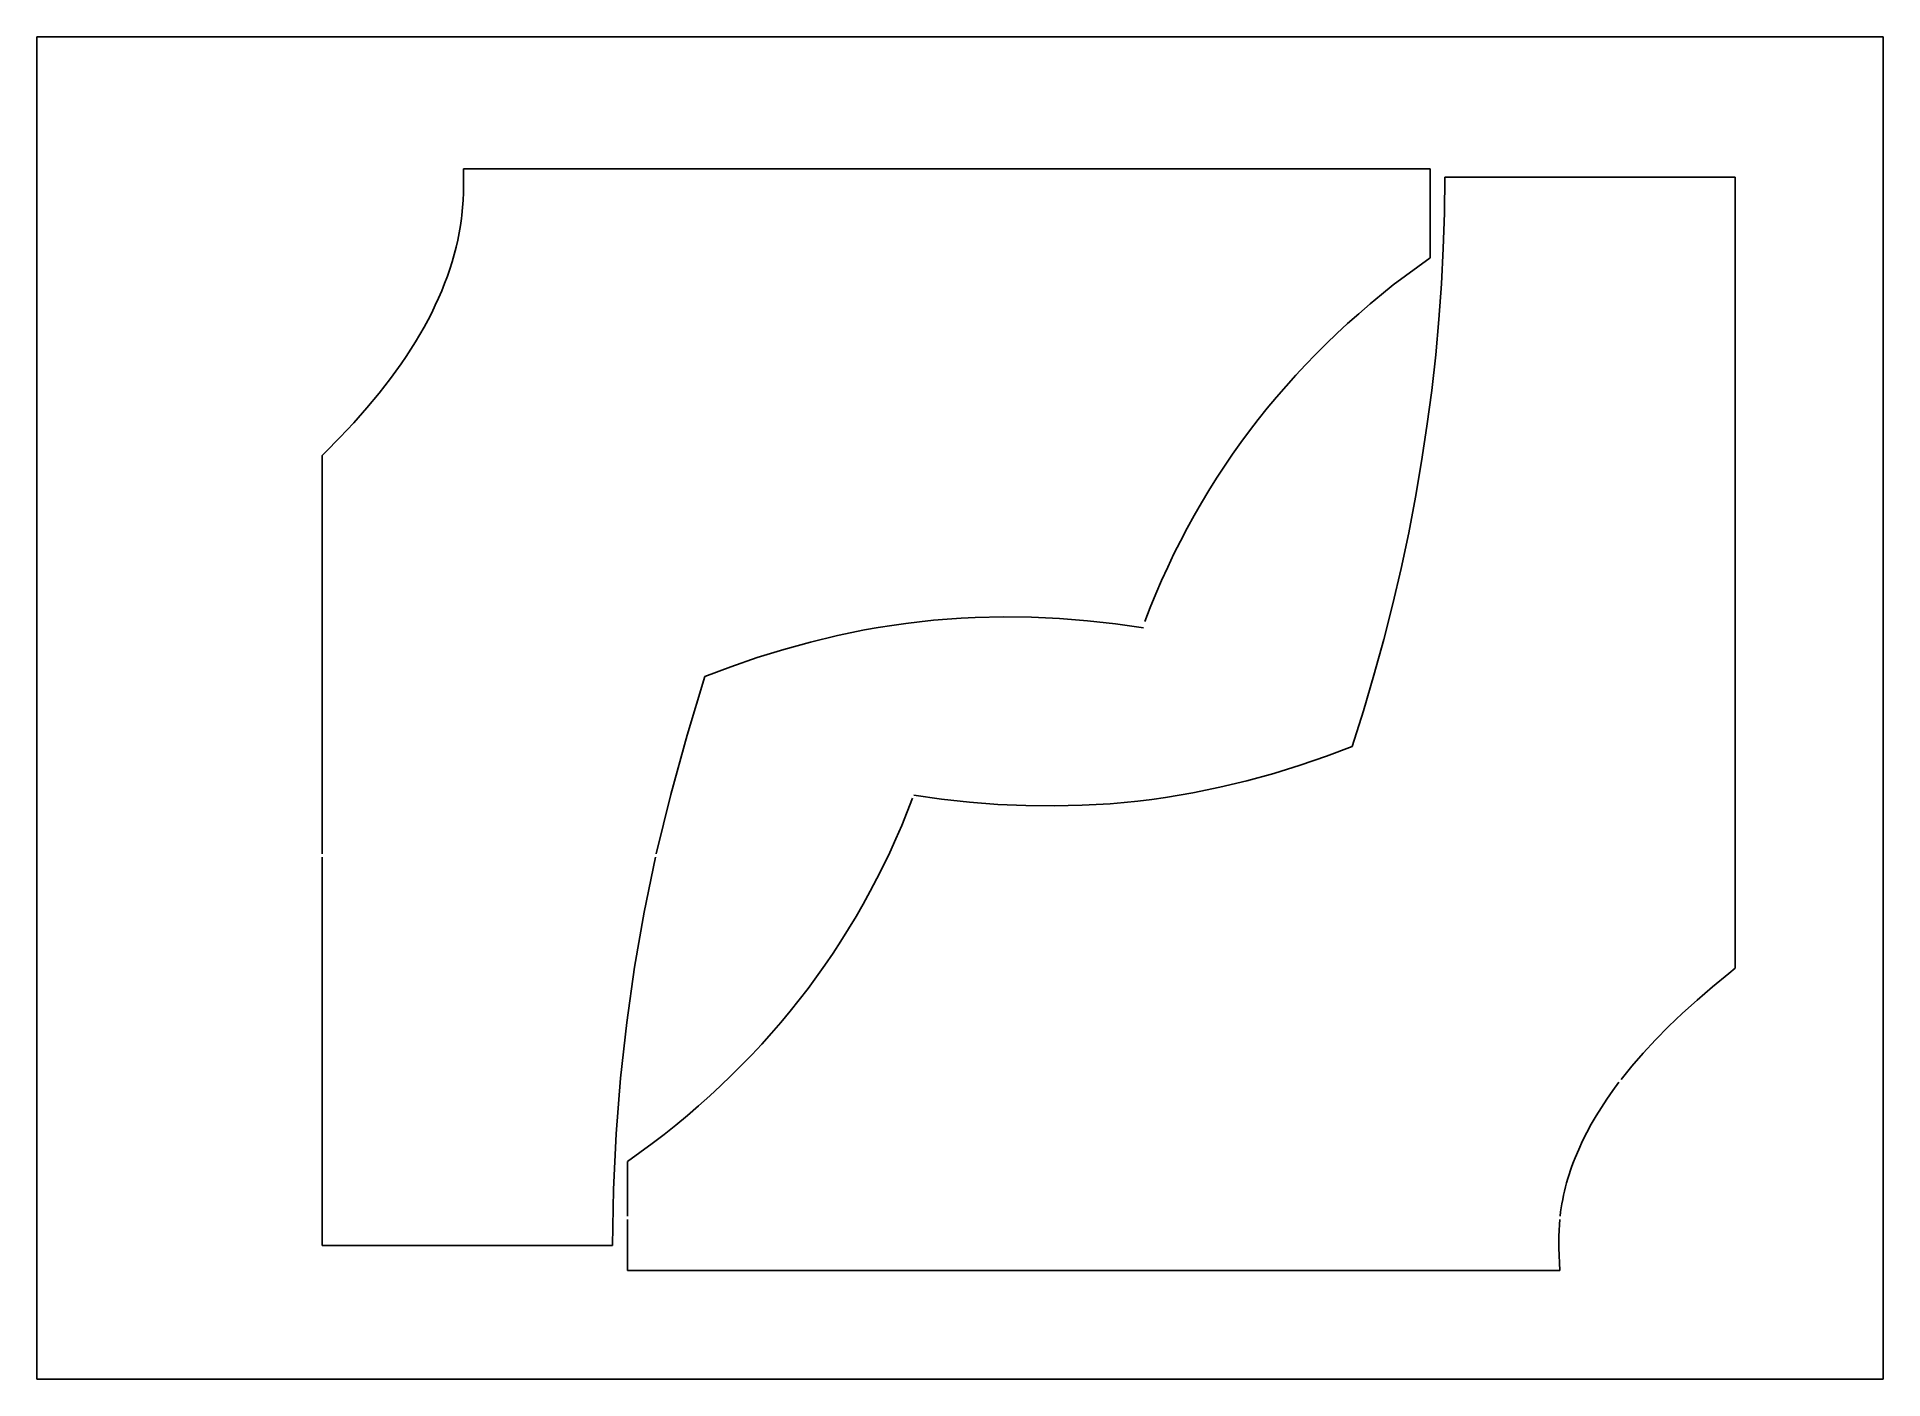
# Model space of a CAD drawing. Header units: millimetres. Extents: x 10652 to 11752, y -10285 to -9485.
import ezdxf

# ---------------------------------------------------------------- set-up
doc = ezdxf.new("R2010")
doc.units = ezdxf.units.MM
doc.header["$MEASUREMENT"] = 0
doc.layers.add('Default', color=7, linetype='Continuous', true_color=0xffffff)
doc.layers.add('fabric', color=5, linetype='Continuous', true_color=0x0000ff)

msp = doc.modelspace()

# ---------------------------------------------------------------- linework, layer by layer
at = {"layer": 'Default'}
for p, q in [((11752.3, -9485.1), (10652.3, -9485.1)), ((10652.3, -9485.1), (10652.3, -10285.1)), ((11752.3, -10285.1), (11752.3, -9485.1)), ((10652.3, -10285.1), (11752.3, -10285.1))]:
    msp.add_line(p, q, dxfattribs=at)
at = {"layer": 'fabric'}
for p, q in [((11482.3, -9563.8), (10906.5, -9563.8)), ((10906.5, -9563.8), (10906.5, -9566.3)), ((10906.5, -9566.3), (10906.5, -9573.8)), ((11482.3, -9591.3), (11482.3, -9563.8)), ((11490.9, -9590), (11491.1, -9568.8)), ((11491.1, -9568.8), (11664.1, -9568.8)), ((11664.1, -9568.8), (11664.1, -10040.3)), ((10906.4, -9578.1), (10906.3, -9582.5)), ((10906.5, -9573.8), (10906.4, -9578.1)), ((10905.5, -9591.3), (10905.2, -9593.3)), ((10905.9, -9586.9), (10905.5, -9591.3)), ((10906.3, -9582.5), (10905.9, -9586.9)), ((11482.3, -9616.8), (11482.3, -9591.3)), ((11490.2, -9611.2), (11490.9, -9590)), ((10903.9, -9601.9), (10903, -9606.2)), ((10904.6, -9597.6), (10903.9, -9601.9)), ((10905.2, -9593.3), (10904.6, -9597.6)), ((10902, -9610.5), (10900.9, -9614.8)), ((10903, -9606.2), (10902, -9610.5)), ((11489.1, -9632.4), (11490.2, -9611.2)), ((10898.3, -9623.5), (10896.8, -9627.8)), ((10899.7, -9619.2), (10898.3, -9623.5)), ((10900.9, -9614.8), (10899.7, -9619.2)), ((11467.6, -9627.5), (11482.3, -9616.8)), ((10895.2, -9632.1), (10893.5, -9636.4)), ((10896.8, -9627.8), (10895.2, -9632.1)), ((11453.4, -9638.6), (11460.4, -9633)), ((11460.4, -9633), (11467.6, -9627.5)), ((11487.6, -9653.5), (11489.1, -9632.4)), ((10889.6, -9645.1), (10887.5, -9649.5)), ((10891.6, -9640.8), (10889.6, -9645.1)), ((10893.5, -9636.4), (10891.6, -9640.8)), ((11439.8, -9650.1), (11446.6, -9644.3)), ((11446.6, -9644.3), (11453.4, -9638.6)), ((10885.3, -9653.8), (10882.9, -9658.1)), ((10887.5, -9649.5), (10885.3, -9653.8)), ((11426.8, -9662), (11433.2, -9656)), ((11433.2, -9656), (11439.8, -9650.1)), ((11485.7, -9674.7), (11487.6, -9653.5)), ((10877.8, -9666.9), (10875.1, -9671.2)), ((10880.4, -9662.5), (10877.8, -9666.9)), ((10882.9, -9658.1), (10880.4, -9662.5)), ((11414.2, -9674.2), (11420.4, -9668.1)), ((11420.4, -9668.1), (11426.8, -9662)), ((10869.3, -9680), (10866.2, -9684.3)), ((10872.3, -9675.6), (10869.3, -9680)), ((10875.1, -9671.2), (10872.3, -9675.6)), ((11408.2, -9680.5), (11414.2, -9674.2)), ((11483.3, -9695.9), (11485.7, -9674.7)), ((10863, -9688.7), (10856.2, -9697.5)), ((10866.2, -9684.3), (10863, -9688.7)), ((11396.5, -9693.3), (11402.3, -9686.8)), ((11402.3, -9686.8), (11408.2, -9680.5)), ((10856.2, -9697.5), (10848.9, -9706.3)), ((11385.3, -9706.5), (11390.8, -9699.8)), ((11390.8, -9699.8), (11396.5, -9693.3)), ((11480.5, -9717.1), (11483.3, -9695.9)), ((10848.9, -9706.3), (10841.1, -9715.1)), ((11379.9, -9713.2), (11385.3, -9706.5)), ((10841.1, -9715.1), (10832.8, -9724)), ((11369.6, -9726.9), (11374.7, -9720)), ((11374.7, -9720), (11379.9, -9713.2)), ((11477.3, -9738.3), (11480.5, -9717.1)), ((10824, -9732.9), (10822.3, -9734.6)), ((10822.3, -9734.6), (10822.3, -9738.8)), ((10832.8, -9724), (10824, -9732.9)), ((11359.8, -9741), (11364.6, -9733.9)), ((11364.6, -9733.9), (11369.6, -9726.9)), ((10822.3, -9738.8), (10822.3, -9972.1)), ((11355.1, -9748.2), (11359.8, -9741)), ((11473.7, -9759.5), (11477.3, -9738.3)), ((11346.1, -9762.9), (11350.5, -9755.5)), ((11350.5, -9755.5), (11355.1, -9748.2)), ((11341.8, -9770.3), (11346.1, -9762.9)), ((11469.6, -9780.7), (11473.7, -9759.5)), ((11333.6, -9785.6), (11337.6, -9777.9)), ((11337.6, -9777.9), (11341.8, -9770.3)), ((11329.7, -9793.3), (11333.6, -9785.6)), ((11465.1, -9801.9), (11469.6, -9780.7)), ((11326, -9801.1), (11329.7, -9793.3)), ((11318.9, -9817.1), (11322.4, -9809.1)), ((11322.4, -9809.1), (11326, -9801.1)), ((11460.1, -9823.1), (11465.1, -9801.9)), ((11315.5, -9825.2), (11318.9, -9817.1)), ((11169.9, -9834.7), (11178.1, -9833.7)), ((11178.1, -9833.7), (11186.4, -9832.8)), ((11186.4, -9832.8), (11194.7, -9832.1)), ((11194.7, -9832.1), (11203, -9831.6)), ((11203, -9831.6), (11211.3, -9831.2)), ((11211.3, -9831.2), (11228.1, -9830.8)), ((11228.1, -9830.8), (11244.8, -9831)), ((11244.8, -9831), (11261.6, -9831.7)), ((11261.6, -9831.7), (11278.3, -9833.1)), ((11278.3, -9833.1), (11295, -9834.9)), ((11312.3, -9833.5), (11315.5, -9825.2)), ((11454.7, -9844.3), (11460.1, -9823.1)), ((11113.1, -9845.8), (11129.2, -9841.9)), ((11129.2, -9841.9), (11145.4, -9838.6)), ((11145.4, -9838.6), (11153.5, -9837.2)), ((11153.5, -9837.2), (11161.7, -9835.9)), ((11161.7, -9835.9), (11169.9, -9834.7)), ((11295, -9834.9), (11311.6, -9837.3)), ((11448.9, -9865.5), (11454.7, -9844.3)), ((11065.8, -9860.5), (11081.4, -9855.1)), ((11081.4, -9855.1), (11097.2, -9850.2)), ((11097.2, -9850.2), (11113.1, -9845.8)), ((11039.6, -9901.3), (11050.3, -9866.3)), ((11050.3, -9866.3), (11065.8, -9860.5)), ((11442.7, -9886.8), (11448.9, -9865.5)), ((11436, -9908), (11442.7, -9886.8)), ((11029.9, -9936.6), (11039.6, -9901.3)), ((11420.6, -9913.8), (11436, -9908)), ((11389.2, -9924.1), (11404.9, -9919.2)), ((11404.9, -9919.2), (11420.6, -9913.8)), ((11340.9, -9935.7), (11357.1, -9932.4)), ((11357.1, -9932.4), (11373.2, -9928.5)), ((11373.2, -9928.5), (11389.2, -9924.1)), ((11021.3, -9972.1), (11029.9, -9936.6)), ((11170.8, -9947.1), (11174, -9938.9)), ((11174.7, -9937), (11191.3, -9939.4)), ((11191.3, -9939.4), (11208, -9941.2)), ((11208, -9941.2), (11224.8, -9942.6)), ((11224.8, -9942.6), (11241.5, -9943.3)), ((11241.5, -9943.3), (11258.3, -9943.5)), ((11258.3, -9943.5), (11275, -9943.1)), ((11275, -9943.1), (11283.3, -9942.7)), ((11283.3, -9942.7), (11291.7, -9942.2)), ((11291.7, -9942.2), (11300, -9941.4)), ((11300, -9941.4), (11308.3, -9940.6)), ((11308.3, -9940.6), (11316.5, -9939.6)), ((11316.5, -9939.6), (11324.6, -9938.4)), ((11324.6, -9938.4), (11332.8, -9937.1)), ((11332.8, -9937.1), (11340.9, -9935.7)), ((11167.5, -9955.2), (11170.8, -9947.1)), ((11160.4, -9971.2), (11164, -9963.2)), ((11164, -9963.2), (11167.5, -9955.2)), ((10822.3, -9974.1), (10822.3, -10205.5)), ((11014.1, -10006.8), (11020.9, -9974.1)), ((11156.6, -9979), (11160.4, -9971.2)), ((11148.7, -9994.4), (11152.7, -9986.8)), ((11152.7, -9986.8), (11156.6, -9979)), ((11144.5, -10002), (11148.7, -9994.4)), ((11008.4, -10039.6), (11014.1, -10006.8)), ((11135.8, -10016.8), (11140.3, -10009.4)), ((11140.3, -10009.4), (11144.5, -10002)), ((11131.3, -10024.1), (11135.8, -10016.8)), ((11121.7, -10038.4), (11126.6, -10031.3)), ((11126.6, -10031.3), (11131.3, -10024.1)), ((11003.7, -10072.6), (11008.4, -10039.6)), ((11116.8, -10045.4), (11121.7, -10038.4)), ((11664.1, -10040.3), (11660.3, -10043.3)), ((11106.4, -10059.1), (11111.7, -10052.3)), ((11111.7, -10052.3), (11116.8, -10045.4)), ((11650.6, -10051.3), (11641.4, -10059.2)), ((11660.3, -10043.3), (11650.6, -10051.3)), ((11101, -10065.9), (11106.4, -10059.1)), ((11641.4, -10059.2), (11632.7, -10067.1)), ((11000, -10105.7), (11003.7, -10072.6)), ((11089.9, -10079), (11095.5, -10072.5)), ((11095.5, -10072.5), (11101, -10065.9)), ((11624.4, -10075), (11616.6, -10082.9)), ((11632.7, -10067.1), (11624.4, -10075)), ((11078.2, -10091.8), (11084.1, -10085.5)), ((11084.1, -10085.5), (11089.9, -10079)), ((11616.6, -10082.9), (11609.3, -10090.8)), ((11072.1, -10098.1), (11078.2, -10091.8)), ((11609.3, -10090.8), (11602.5, -10098.7)), ((10997.4, -10138.9), (11000, -10105.7)), ((11059.6, -10110.3), (11065.9, -10104.2)), ((11065.9, -10104.2), (11072.1, -10098.1)), ((11594.9, -10108.2), (11591.2, -10113.2)), ((11599.3, -10102.6), (11596.2, -10106.6)), ((11602.5, -10098.7), (11599.3, -10102.6)), ((11046.5, -10122.2), (11053.1, -10116.3)), ((11053.1, -10116.3), (11059.6, -10110.3)), ((11587.7, -10118.2), (11584.4, -10123.2)), ((11591.2, -10113.2), (11587.7, -10118.2)), ((11032.9, -10133.7), (11039.8, -10128)), ((11039.8, -10128), (11046.5, -10122.2)), ((11581.3, -10128.2), (11578.4, -10133.2)), ((11584.4, -10123.2), (11581.3, -10128.2)), ((10995.8, -10172.2), (10997.4, -10138.9)), ((11018.8, -10144.8), (11025.9, -10139.3)), ((11025.9, -10139.3), (11032.9, -10133.7)), ((11575.7, -10138.2), (11573.2, -10143.2)), ((11578.4, -10133.2), (11575.7, -10138.2)), ((11004.1, -10155.5), (11018.8, -10144.8)), ((11570.9, -10148.2), (11568.8, -10153.2)), ((11573.2, -10143.2), (11570.9, -10148.2)), ((11004.1, -10188), (11004.1, -10155.5)), ((11565.2, -10163.1), (11564.4, -10165.6)), ((11566, -10160.7), (11565.2, -10163.1)), ((11566.9, -10158.2), (11566, -10160.7)), ((11567.8, -10155.7), (11566.9, -10158.2)), ((11568.8, -10153.2), (11567.8, -10155.7)), ((10995.3, -10205.5), (10995.8, -10172.2)), ((11562.4, -10173.1), (11561.9, -10175.6)), ((11563, -10170.6), (11562.4, -10173.1)), ((11563.7, -10168.1), (11563, -10170.6)), ((11564.4, -10165.6), (11563.7, -10168.1)), ((11560.1, -10185.5), (11559.8, -10188)), ((11560.5, -10183), (11560.1, -10185.5)), ((11560.9, -10180.6), (11560.5, -10183)), ((11561.4, -10178.1), (11560.9, -10180.6)), ((11561.9, -10175.6), (11561.4, -10178.1)), ((11004.1, -10220.5), (11004.1, -10190)), ((11559.2, -10196.5), (11559.1, -10200)), ((11559.4, -10193), (11559.2, -10196.5)), ((11559.6, -10190), (11559.4, -10193)), ((10822.3, -10205.5), (10995.3, -10205.5)), ((11559.1, -10200), (11559.1, -10203.4)), ((11559.1, -10203.4), (11559.1, -10206.9)), ((11559.1, -10206.9), (11559.6, -10220.5)), ((11559.6, -10220.5), (11004.1, -10220.5))]:
    msp.add_line(p, q, dxfattribs=at)

doc.saveas('drawing.dxf')
